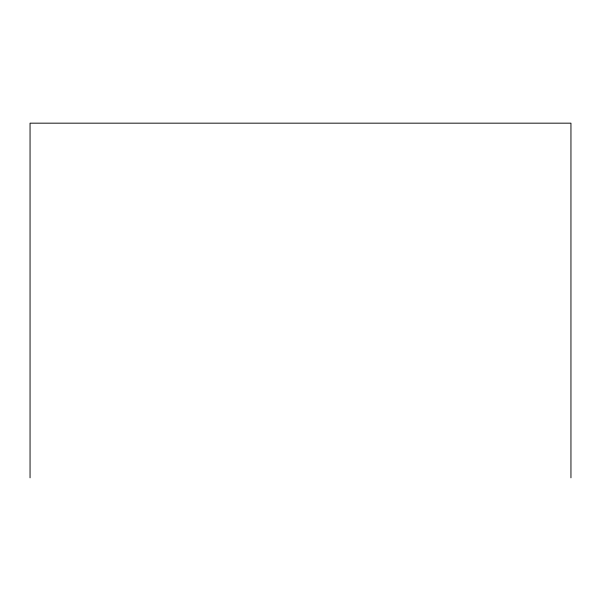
<?xml version="1.0" encoding="UTF-8"?>
<svg xmlns="http://www.w3.org/2000/svg" width="601" height="601" viewBox="0 0 601 601"><rect width="100%" height="100%" fill="white"/><g stroke="black" fill="none" stroke-linecap="round" stroke-linejoin="round"><path stroke-width="0.9" d="M570.95 477.833L570.95 123.167L30.05 123.167L30.05 477.833"/></g></svg>
